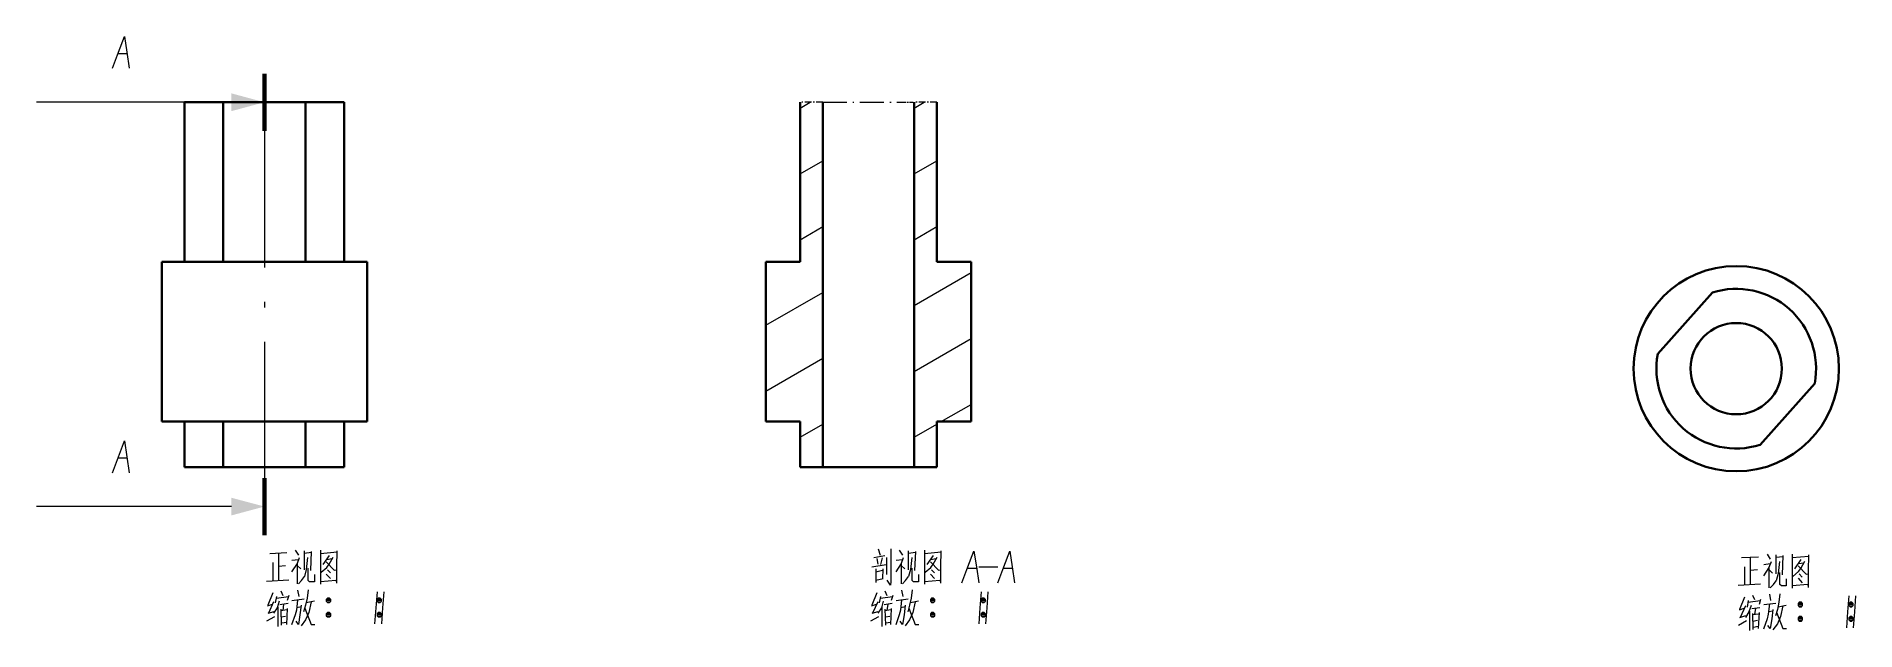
# Model space of a CAD drawing. Extents: x 574 to 734, y 390 to 442.
import ezdxf

# ---------------------------------------------------------------- set-up
doc = ezdxf.new("R2010")
doc.units = 0
doc.linetypes.add('DASHDOT', pattern=[18.5, 12, -3, 0.5, -3])

msp = doc.modelspace()

# ---------------------------------------------------------------- linework, layer by layer
at = {"color": 7, "lineweight": 100}
for p, q in [((594.5, 439), (594.5, 434)), ((594.5, 398.55), (594.5, 403.55))]:
    msp.add_line(p, q, dxfattribs=at)
at = {"color": 7, "lineweight": 13}
for p, q in [((591.6, 436.5), (574.5, 436.5)), ((641.47, 435.99), (642.35, 436.5)), ((651.47, 435.99), (652.35, 436.5)), ((641.47, 430.22), (643.47, 431.37)), ((651.47, 430.22), (653.47, 431.37)), ((641.47, 424.45), (643.47, 425.6)), ((651.47, 424.45), (653.47, 425.6)), ((651.47, 418.67), (656.47, 421.56)), ((638.47, 416.94), (643.47, 419.83)), ((651.47, 412.9), (656.47, 415.79)), ((638.47, 411.17), (643.47, 414.05)), ((653.85, 408.5), (656.47, 410.01)), ((641.47, 407.13), (643.47, 408.28)), ((651.47, 407.13), (653.47, 408.28)), ((591.6, 401.05), (574.5, 401.05))]:
    msp.add_line(p, q, dxfattribs=at)
at = {"color": 7, "lineweight": 35}
for p, q in [((590.89, 436.5), (587.5, 436.5)), ((587.5, 422.5), (587.5, 436.5)), ((590.89, 436.5), (598.11, 436.5)), ((590.89, 422.5), (590.89, 436.5)), ((601.5, 436.5), (598.11, 436.5)), ((598.11, 422.5), (598.11, 436.5)), ((601.5, 422.5), (601.5, 436.5)), ((641.47, 436.5), (641.47, 422.5)), ((643.47, 436.5), (643.47, 404.5)), ((651.47, 436.5), (651.47, 404.5)), ((653.47, 436.5), (653.47, 422.5)), ((585.5, 422.5), (600.48, 422.5)), ((585.5, 422.5), (585.5, 408.5)), ((600.48, 422.5), (603.5, 422.5)), ((603.5, 422.5), (603.5, 408.5)), ((638.47, 422.5), (641.47, 422.5)), ((638.47, 422.5), (638.47, 408.5)), ((653.47, 422.5), (656.47, 422.5)), ((656.47, 422.5), (656.47, 408.5)), ((721.46, 419.82), (716.67, 414.43)), ((725.64, 406.46), (730.43, 411.85)), ((600.48, 408.5), (585.5, 408.5)), ((587.5, 404.5), (587.5, 408.5)), ((590.89, 404.5), (590.89, 408.5)), ((598.11, 404.5), (598.11, 408.5)), ((603.5, 408.5), (600.48, 408.5)), ((601.5, 404.5), (601.5, 408.5)), ((638.47, 408.5), (641.47, 408.5)), ((641.47, 408.5), (641.47, 404.5)), ((653.47, 408.5), (656.47, 408.5)), ((653.47, 408.5), (653.47, 404.5)), ((590.89, 404.5), (587.5, 404.5)), ((590.89, 404.5), (598.11, 404.5)), ((601.5, 404.5), (598.11, 404.5)), ((643.47, 404.5), (641.47, 404.5)), ((643.47, 404.5), (650.46, 404.5)), ((650.46, 404.5), (651.47, 404.5)), ((653.47, 404.5), (651.47, 404.5))]:
    msp.add_line(p, q, dxfattribs=at)
at = {"color": 7, "linetype": 'DASHDOT', "lineweight": 13, "ltscale": 0.05}
for p, q in [((643.47, 436.5), (641.47, 436.5)), ((653.47, 436.5), (651.47, 436.5))]:
    msp.add_line(p, q, dxfattribs=at)
at = {"color": 7, "linetype": 'DASHDOT', "lineweight": 13, "ltscale": 0.174753}
msp.add_line((643.47, 436.5), (650.46, 436.5), dxfattribs=at)
at = {"color": 7, "linetype": 'DASHDOT', "lineweight": 13, "ltscale": 0.025247}
msp.add_line((650.46, 436.5), (651.47, 436.5), dxfattribs=at)
at = {"color": 7, "linetype": 'DASHDOT', "lineweight": 13}
msp.add_line((594.5, 434), (594.5, 403.55), dxfattribs=at)
at = {"color": 7, "lineweight": 13}
for points in [[(581.17, 439.48), (581.69, 440.88), (582.22, 442.27), (582.43, 440.88), (582.64, 439.48)], [(581.66, 440.77), (582.43, 440.77)], [(581.17, 404.02), (581.69, 405.42), (582.22, 406.82), (582.43, 405.42), (582.64, 404.02)], [(581.66, 405.32), (582.43, 405.32)], [(597.2, 397.22), (597.47, 396.8)], [(599.4, 397.22), (599.4, 395.75), (599.4, 394.24)], [(648.31, 397.33), (648.48, 396.8)], [(649.43, 397.33), (649.43, 395.92), (649.43, 394.49), (649.39, 394.17), (649.11, 394.6)], [(650.16, 397.22), (650.44, 396.8)], [(652.37, 397.22), (652.37, 395.75), (652.37, 394.24)], [(594.96, 396.94), (596.46, 397.01)], [(595.23, 396.14), (595.23, 394.56)], [(595.72, 396.94), (595.72, 395.79), (595.72, 394.6)], [(595.72, 395.82), (596.35, 395.89)], [(597.54, 396.55), (597.37, 396.07), (596.88, 395.33)], [(596.91, 396.35), (597.47, 396.42)], [(597.37, 396.07), (597.37, 394.28)], [(597.37, 395.89), (597.68, 395.58)], [(597.97, 397.18), (597.97, 395.51)], [(598.63, 397.01), (597.97, 396.94)], [(598.28, 396.59), (598.17, 395.54)], [(598.32, 394.56), (598.32, 395.64)], [(598.56, 395.43), (598.63, 397.11)], [(599.4, 397.18), (599.4, 395.79), (599.4, 394.39)], [(600.87, 397.05), (599.4, 396.9)], [(599.47, 395.3), (599.96, 395.71)], [(600.17, 396.77), (599.61, 395.96)], [(599.92, 396.2), (600.62, 395.47)], [(599.96, 396.42), (600.41, 396.48)], [(599.96, 395.71), (600.17, 395.99)], [(600.17, 395.99), (600.52, 396.62)], [(600.84, 394.42), (600.84, 395.79), (600.87, 397.18)], [(647.75, 395.75), (649.01, 395.96)], [(647.92, 396.59), (648.9, 396.77)], [(648.2, 396.48), (648.27, 395.99)], [(648.66, 396.55), (648.52, 395.96)], [(649.08, 395.08), (649.08, 396.59)], [(650.51, 396.55), (650.34, 396.07), (649.85, 395.33)], [(649.88, 396.35), (650.44, 396.42)], [(650.34, 396.07), (650.34, 394.28)], [(650.34, 395.89), (650.65, 395.58)], [(650.93, 397.18), (650.93, 395.51)], [(651.6, 397.01), (650.93, 396.94)], [(651.25, 396.59), (651.14, 395.54)], [(651.28, 394.56), (651.28, 395.64)], [(651.53, 395.43), (651.6, 397.11)], [(652.37, 397.18), (652.37, 395.79), (652.37, 394.39)], [(653.84, 397.05), (652.37, 396.9)], [(652.44, 395.3), (652.93, 395.71)], [(653.14, 396.77), (652.58, 395.96)], [(652.89, 396.2), (653.59, 395.47)], [(652.93, 396.42), (653.38, 396.48)], [(652.93, 395.71), (653.14, 395.99)], [(653.14, 395.99), (653.49, 396.62)], [(653.8, 394.42), (653.8, 395.79), (653.84, 397.18)], [(655.66, 394.35), (656.18, 395.75), (656.71, 397.15), (656.92, 395.75), (657.13, 394.35)], [(656.15, 395.64), (656.92, 395.64)], [(657.13, 395.75), (658.81, 395.75)], [(658.81, 394.35), (659.33, 395.75), (659.86, 397.15), (660.07, 395.75), (660.28, 394.35)], [(659.3, 395.64), (660.07, 395.64)], [(724.01, 396.58), (725.51, 396.65)], [(724.29, 395.77), (724.29, 394.2)], [(724.78, 396.58), (724.78, 395.42), (724.78, 394.23)], [(726.6, 396.19), (726.42, 395.7), (725.93, 394.97)], [(725.97, 395.98), (726.53, 396.05)], [(726.25, 396.86), (726.53, 396.44)], [(726.42, 395.7), (726.42, 393.92)], [(727.02, 396.82), (727.02, 395.14)], [(727.68, 396.65), (727.02, 396.58)], [(727.33, 396.23), (727.23, 395.18)], [(727.61, 395.07), (727.68, 396.75)], [(728.45, 396.86), (728.45, 395.39), (728.45, 393.88)], [(728.45, 396.82), (728.45, 395.42), (728.45, 394.02)], [(729.92, 396.68), (728.45, 396.54)], [(729.22, 396.4), (728.66, 395.6)], [(728.98, 395.84), (729.68, 395.11)], [(729.01, 396.05), (729.47, 396.12)], [(729.01, 395.35), (729.22, 395.63)], [(729.22, 395.63), (729.57, 396.26)], [(729.89, 394.06), (729.89, 395.42), (729.92, 396.82)], [(594.67, 394.52), (596.64, 394.63)], [(597.47, 394.28), (597.76, 394.56)], [(597.76, 394.56), (598, 394.91)], [(598.17, 395.54), (598, 394.91)], [(598.46, 394.45), (598.32, 394.56)], [(598.88, 394.45), (598.46, 394.45)], [(598.88, 395.08), (598.88, 394.45)], [(599.4, 394.49), (600.77, 394.6)], [(599.92, 395.12), (600.28, 394.73)], [(600.03, 395.51), (600.28, 395.23)], [(600.62, 395.47), (600.8, 395.51)], [(600.84, 394.32), (600.84, 394.42), (600.77, 394.6)], [(648.1, 395.58), (648.1, 394.39)], [(648.1, 395.33), (648.69, 395.47)], [(648.76, 394.7), (648.1, 394.56)], [(648.73, 395.58), (648.69, 394.7)], [(650.44, 394.28), (650.72, 394.56)], [(650.72, 394.56), (650.97, 394.91)], [(651.14, 395.54), (650.97, 394.91)], [(651.42, 394.45), (651.28, 394.56)], [(651.84, 394.45), (651.42, 394.45)], [(651.84, 395.08), (651.84, 394.45)], [(652.37, 394.49), (653.73, 394.6)], [(652.89, 395.12), (653.24, 394.73)], [(653, 395.51), (653.24, 395.23)], [(653.59, 395.47), (653.77, 395.51)], [(653.8, 394.32), (653.8, 394.42), (653.73, 394.6)], [(723.73, 394.16), (725.69, 394.27)], [(724.78, 395.46), (725.41, 395.53)], [(726.42, 395.53), (726.74, 395.21)], [(726.53, 393.92), (726.81, 394.2)], [(726.81, 394.2), (727.05, 394.55)], [(727.23, 395.18), (727.05, 394.55)], [(727.37, 394.2), (727.37, 395.28)], [(727.51, 394.09), (727.37, 394.2)], [(727.93, 394.09), (727.51, 394.09)], [(727.93, 394.72), (727.93, 394.09)], [(728.45, 394.13), (729.82, 394.23)], [(728.52, 394.93), (729.01, 395.35)], [(728.98, 394.76), (729.33, 394.37)], [(729.08, 395.14), (729.33, 394.86)], [(729.68, 395.11), (729.85, 395.14)], [(729.89, 393.95), (729.89, 394.06), (729.82, 394.23)], [(595.16, 392.46), (594.74, 392.32)], [(595.23, 393.48), (594.78, 392.39)], [(595.3, 392.7), (594.85, 391.69)], [(595.55, 393.16), (595.45, 392.6)], [(595.55, 393.02), (596.6, 393.16)], [(595.79, 392.74), (595.62, 392.18)], [(595.86, 392.46), (596.57, 392.57)], [(595.93, 393.65), (596.11, 393.26)], [(596.18, 392.49), (596.11, 391.93)], [(596.64, 393.26), (596.49, 392.81)], [(597.41, 392.88), (597.3, 391.97), (597.2, 391.55), (596.88, 390.67)], [(596.91, 392.81), (597.97, 392.95)], [(597.41, 393.72), (597.51, 393.16)], [(598.24, 393.02), (598.1, 392.39)], [(598.17, 392.63), (598.88, 392.77)], [(598.32, 393.76), (598.24, 393.02)], [(598.59, 392.7), (598.39, 391.76)], [(599.92, 392.85), (600.31, 392.85)], [(599.96, 392.95), (600.28, 392.95)], [(599.96, 392.7), (600.28, 392.7)], [(604.37, 393.58), (604.27, 392.18), (604.16, 390.78)], [(604.37, 392.85), (604.76, 392.85)], [(604.41, 392.95), (604.72, 392.95)], [(604.41, 392.7), (604.72, 392.7)], [(604.97, 393.58), (604.86, 392.18), (604.76, 390.78)], [(648.13, 392.46), (647.71, 392.32)], [(648.2, 393.48), (647.75, 392.39)], [(648.27, 392.7), (647.82, 391.69)], [(648.52, 393.16), (648.41, 392.6)], [(648.52, 393.02), (649.57, 393.16)], [(648.76, 392.74), (648.59, 392.18)], [(648.83, 392.46), (649.53, 392.57)], [(648.9, 393.65), (649.08, 393.26)], [(649.15, 392.49), (649.08, 391.93)], [(649.6, 393.26), (649.46, 392.81)], [(650.37, 392.88), (650.27, 391.97), (650.16, 391.55), (649.85, 390.67)], [(649.88, 392.81), (650.93, 392.95)], [(650.37, 393.72), (650.48, 393.16)], [(651.21, 393.02), (651.07, 392.39)], [(651.14, 392.63), (651.84, 392.77)], [(651.28, 393.76), (651.21, 393.02)], [(651.56, 392.7), (651.35, 391.76)], [(652.89, 392.85), (653.28, 392.85)], [(652.93, 392.95), (653.24, 392.95)], [(652.93, 392.7), (653.24, 392.7)], [(657.34, 393.58), (657.23, 392.18), (657.13, 390.78)], [(657.34, 392.85), (657.72, 392.85)], [(657.37, 392.95), (657.69, 392.95)], [(657.37, 392.7), (657.69, 392.7)], [(657.93, 393.58), (657.83, 392.18), (657.72, 390.78)], [(724.29, 393.11), (723.83, 392.03)], [(724.6, 392.8), (724.5, 392.24)], [(724.6, 392.66), (725.65, 392.8)], [(724.99, 393.29), (725.16, 392.9)], [(725.69, 392.9), (725.55, 392.45)], [(726.46, 392.52), (726.35, 391.61), (726.25, 391.19), (725.93, 390.31)], [(725.97, 392.45), (727.02, 392.59)], [(726.46, 393.36), (726.56, 392.8)], [(727.3, 392.66), (727.16, 392.03)], [(727.37, 393.39), (727.3, 392.66)], [(728.98, 392.48), (729.36, 392.48)], [(729.01, 392.59), (729.33, 392.59)], [(733.42, 393.22), (733.32, 391.82), (733.21, 390.42)], [(733.42, 392.48), (733.81, 392.48)], [(733.46, 392.59), (733.77, 392.59)], [(734.02, 393.22), (733.91, 391.82), (733.81, 390.42)], [(594.71, 391.02), (595.41, 391.41)], [(594.82, 391.69), (595.34, 391.86)], [(595.62, 392.18), (595.3, 391.69)], [(595.66, 392.25), (595.66, 390.54)], [(595.93, 392.04), (595.97, 390.64)], [(595.93, 391.93), (596.46, 392.01)], [(595.97, 391.38), (596.35, 391.45)], [(596.42, 390.88), (596.01, 390.82)], [(596.49, 392.11), (596.42, 390.71)], [(597.72, 392.39), (597.61, 391.55), (597.47, 390.71), (597.27, 390.99)], [(597.34, 392.21), (597.72, 392.29)], [(598.1, 391.13), (597.72, 390.6)], [(598.1, 392.39), (597.93, 391.83)], [(598.03, 392.14), (598.59, 390.71)], [(598.39, 391.76), (598.1, 391.13)], [(599.92, 391.58), (600.31, 391.58)], [(599.96, 391.69), (600.28, 391.69)], [(599.96, 391.45), (600.28, 391.45)], [(604.37, 391.58), (604.76, 391.58)], [(604.41, 391.69), (604.72, 391.69)], [(604.41, 391.45), (604.72, 391.45)], [(647.68, 391.02), (648.38, 391.41)], [(647.78, 391.69), (648.31, 391.86)], [(648.59, 392.18), (648.27, 391.69)], [(648.62, 392.25), (648.62, 390.54)], [(648.9, 392.04), (648.94, 390.64)], [(648.9, 391.93), (649.43, 392.01)], [(648.94, 391.38), (649.32, 391.45)], [(649.39, 390.88), (648.97, 390.82)], [(649.46, 392.11), (649.39, 390.71)], [(650.69, 392.39), (650.58, 391.55), (650.44, 390.71), (650.23, 390.99)], [(650.3, 392.21), (650.69, 392.29)], [(651.07, 391.13), (650.69, 390.6)], [(651.07, 392.39), (650.9, 391.83)], [(651, 392.14), (651.56, 390.71)], [(651.35, 391.76), (651.07, 391.13)], [(652.89, 391.58), (653.28, 391.58)], [(652.93, 391.69), (653.24, 391.69)], [(652.93, 391.45), (653.24, 391.45)], [(657.34, 391.58), (657.72, 391.58)], [(657.37, 391.69), (657.69, 391.69)], [(657.37, 391.45), (657.69, 391.45)], [(723.76, 390.66), (724.46, 391.05)], [(724.22, 392.1), (723.8, 391.96)], [(723.87, 391.33), (724.39, 391.5)], [(724.36, 392.34), (723.9, 391.33)], [(724.67, 391.82), (724.36, 391.33)], [(724.85, 392.38), (724.67, 391.82)], [(724.71, 391.89), (724.71, 390.17)], [(724.92, 392.1), (725.62, 392.2)], [(724.99, 391.68), (725.02, 390.28)], [(724.99, 391.57), (725.51, 391.64)], [(725.02, 391.01), (725.41, 391.08)], [(725.23, 392.13), (725.16, 391.57)], [(725.55, 391.75), (725.48, 390.35)], [(726.77, 392.03), (726.67, 391.19), (726.53, 390.35), (726.32, 390.63)], [(726.39, 391.85), (726.77, 391.92)], [(727.16, 392.03), (726.98, 391.47)], [(727.09, 391.78), (727.65, 390.35)], [(727.44, 391.4), (727.16, 390.77)], [(727.23, 392.27), (727.93, 392.41)], [(727.65, 392.34), (727.44, 391.4)], [(728.98, 391.22), (729.36, 391.22)], [(729.01, 392.34), (729.33, 392.34)], [(729.01, 391.33), (729.33, 391.33)], [(729.01, 391.08), (729.33, 391.08)], [(733.42, 391.22), (733.81, 391.22)], [(733.46, 392.34), (733.77, 392.34)], [(733.46, 391.33), (733.77, 391.33)], [(733.46, 391.08), (733.77, 391.08)], [(598.59, 390.71), (598.91, 390.71)], [(651.56, 390.71), (651.88, 390.71)], [(725.48, 390.52), (725.06, 390.45)], [(727.16, 390.77), (726.77, 390.24)], [(727.65, 390.35), (727.96, 390.35)]]:
    msp.add_lwpolyline(points, dxfattribs=at)
for points in [[(600.03, 392.63), (600.21, 392.63), (600.31, 392.74), (600.31, 392.91), (600.21, 393.02), (600.03, 393.02), (599.92, 392.91), (599.92, 392.74)], [(604.47, 392.63), (604.65, 392.63), (604.76, 392.74), (604.76, 392.91), (604.65, 393.02), (604.47, 393.02), (604.37, 392.91), (604.37, 392.74)], [(653, 392.63), (653.17, 392.63), (653.28, 392.74), (653.28, 392.91), (653.17, 393.02), (653, 393.02), (652.89, 392.91), (652.89, 392.74)], [(657.44, 392.63), (657.62, 392.63), (657.72, 392.74), (657.72, 392.91), (657.62, 393.02), (657.44, 393.02), (657.34, 392.91), (657.34, 392.74)], [(729.08, 392.27), (729.26, 392.27), (729.36, 392.38), (729.36, 392.55), (729.26, 392.66), (729.08, 392.66), (728.98, 392.55), (728.98, 392.38)], [(733.53, 392.27), (733.7, 392.27), (733.81, 392.38), (733.81, 392.55), (733.7, 392.66), (733.53, 392.66), (733.42, 392.55), (733.42, 392.38)], [(600.03, 391.38), (600.21, 391.38), (600.31, 391.48), (600.31, 391.65), (600.21, 391.76), (600.03, 391.76), (599.92, 391.65), (599.92, 391.48)], [(604.47, 391.38), (604.65, 391.38), (604.76, 391.48), (604.76, 391.65), (604.65, 391.76), (604.47, 391.76), (604.37, 391.65), (604.37, 391.48)], [(653, 391.38), (653.17, 391.38), (653.28, 391.48), (653.28, 391.65), (653.17, 391.76), (653, 391.76), (652.89, 391.65), (652.89, 391.48)], [(657.44, 391.38), (657.62, 391.38), (657.72, 391.48), (657.72, 391.65), (657.62, 391.76), (657.44, 391.76), (657.34, 391.65), (657.34, 391.48)], [(729.08, 391.01), (729.26, 391.01), (729.36, 391.12), (729.36, 391.29), (729.26, 391.4), (729.08, 391.4), (728.98, 391.29), (728.98, 391.12)], [(733.53, 391.01), (733.7, 391.01), (733.81, 391.12), (733.81, 391.29), (733.7, 391.4), (733.53, 391.4), (733.42, 391.29), (733.42, 391.12)]]:
    msp.add_lwpolyline(points, close=True, dxfattribs=at)
at = {"color": 7, "lineweight": 35}
for radius in [9, 4]:
    msp.add_circle((723.55, 413.14), radius, dxfattribs=at)
for start, end in [(349.3789, 107.3735), (169.379, 287.3735)]:
    msp.add_arc((723.55, 413.14), 7, start, end, dxfattribs=at)
at = {"color": 7, "lineweight": 13}
for points in [[(591.6, 435.72), (594.5, 436.5), (591.6, 437.28)], [(591.6, 400.27), (594.5, 401.05), (591.6, 401.82)]]:
    msp.add_solid(points, dxfattribs=at)

doc.saveas('drawing.dxf')
